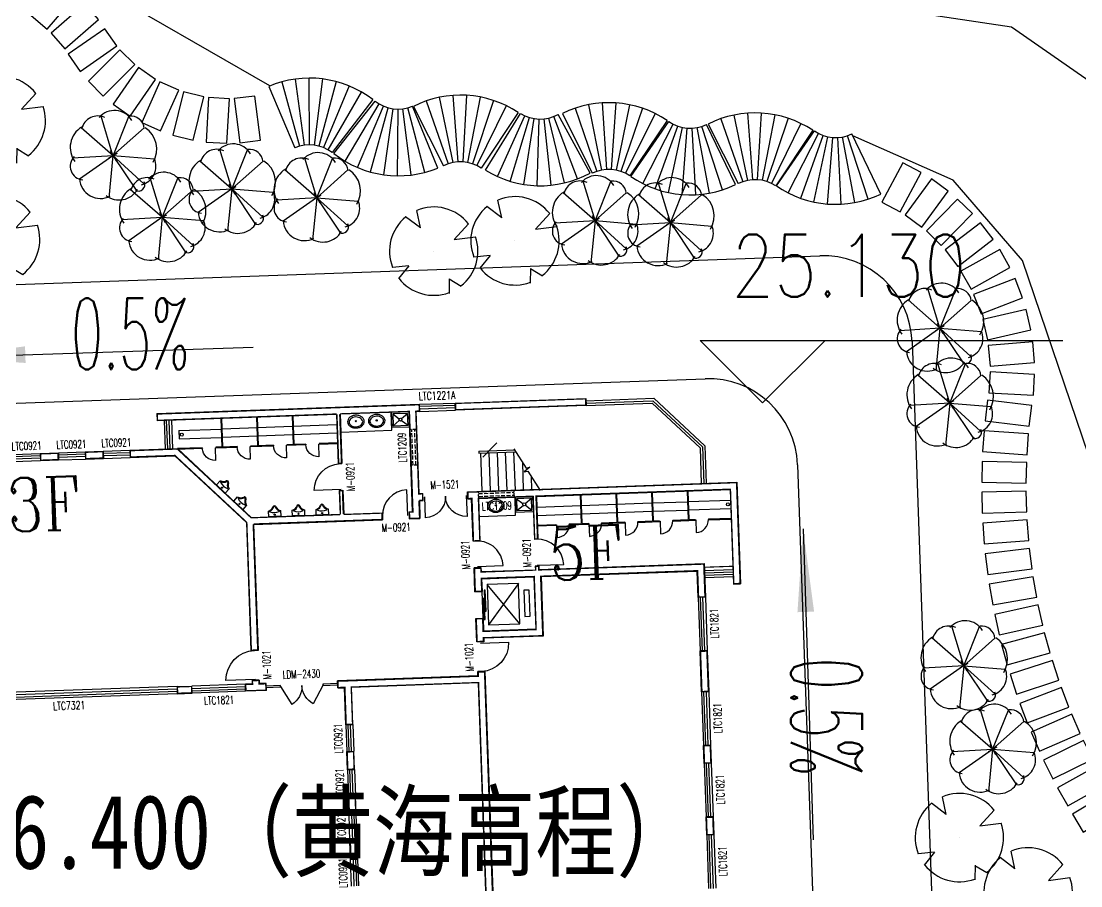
# Model space of a CAD drawing. Header units: millimetres. Extents: x 468001845 to 468595845, y 3387484553 to 3388325553.
# Drawn here: x 468386506 to 468422154, y 3387977331 to 3388006421 of the extents above; entities that cross this region are included whole.
import ezdxf
from ezdxf.enums import TextEntityAlignment as Align

# ---------------------------------------------------------------- set-up
doc = ezdxf.new("R2010")
doc.units = ezdxf.units.MM
doc.linetypes.add('10', pattern=[1, 0.5, 0.5])
doc.linetypes.add('DASH', pattern=[0.35, 0.25, -0.1])
for name, color, linetype in [('F-水体', 150, 'Continuous'), ('LVTRY', 6, 'Continuous'), ('LVTRY_WINDOW', 7, 'Continuous'), ('N-ROAD', 4, 'Continuous'), ('PUB_DIM', 3, 'Continuous'), ('PUB_TEXT', 7, 'Continuous'), ('PUB_WALL', 255, 'Continuous'), ('STAIR', 121, 'Continuous'), ('TEXT', 7, 'Continuous'), ('WALL', 7, 'Continuous'), ('WINDOW', 4, 'Continuous'), ('WINDOW_TEXT', 7, 'Continuous'), ('园路', 33, 'Continuous'), ('小品', 36, 'Continuous'), ('树', 104, 'Continuous'), ('绿化', 3, 'Continuous'), ('花灌木', 223, 'Continuous')]:
    doc.layers.add(name, color=color, linetype=linetype)
doc.styles.add('-黑体', font='', dxfattribs={"width": 0.8})
doc.styles.add('_TXT', font='SIMPLEX.shx', dxfattribs={"width": 0.6})
doc.styles.add('DIM_FONT', font='SIMPLEX.shx', dxfattribs={"width": 0.8})
doc.styles.add('HZ1', font='COMPLEX', dxfattribs={"width": 0.7, "bigfont": 'FS64F'})
doc.styles.add('SIMPLEX', font='SIMPLEX.SHX')
doc.styles.get('-黑体').set_extended_font_data('SimHei')

# ---------------------------------------------------------------- blocks, each defined once
blk = doc.blocks.new('FY1')
at = {"layer": '园路'}
blk.add_lwpolyline([(-350, 750), (-350, -750), (350, -750), (350, 750)], close=True, dxfattribs=at)
blk = doc.blocks.new('02PTRX08')
at = {"color": 0, "linetype": 'ByBlock'}
for p, q in [((-0.068, 0), (0.071, 0)), ((0, -0.054), (0, 0.06))]:
    blk.add_line(p, q, dxfattribs=at)
for centre, radius, start, end in [((0.04, 0.226), 0.295, 28.7671, 117.9187), ((-0.244, 0.158), 0.236, 91.3656, 199.1524), ((-0.162, 0.331), 0.158, 65.3025, 157.5634), ((0.243, 0.179), 0.226, 345.1795, 83.8154), ((-0.319, -0.02), 0.196, 126.0245, 226.27), ((0.443, 0.09), 0.0738, 301.8636, 87.2126), ((0.27, -0.071), 0.249, 292.6104, 30.5076), ((-0.192, -0.146), 0.278, 181.8243, 276.2171), ((0.148, -0.25), 0.249, 244.9776, 356.9744), ((-0.061, -0.356), 0.16, 196.7004, 325.2047)]:
    blk.add_arc(centre, radius, start, end, dxfattribs=at)
blk = doc.blocks.new('A$C62FD21C1')
at = {"layer": '绿化'}
blk.add_line((1458, 1507), (1444, 1498), dxfattribs=at)
at = {"layer": '花灌木'}
for p, q in [((1452, 1502), (1097, 2846)), ((1454, 1498), (2029, 2799)), ((412, 2489), (1458, 1507)), ((1452, 1502), (2535, 2395)), ((1454, 1498), (92, 1467)), ((1444, 1498), (296, 752)), ((1452, 1502), (1260, 84)), ((1452, 1502), (2208, 277)), ((1452, 1502), (2845, 1339)), ((1452, 1502), (2458, 514))]:
    blk.add_line(p, q, dxfattribs=at)
at = {"layer": '绿化', "xscale": 2880, "yscale": 2880, "zscale": 2880, "rotation": 297.5864838025413}
blk.add_blockref('02PTRX08', (1452, 1502), dxfattribs=at)
blk = doc.blocks.new('A$C7A7F17D7')
at = {"layer": '树'}
for p, q in [((1064, 2275), (959, 2872)), ((1064, 2275), (580, 2669)), ((2684, 2357), (2182, 1846)), ((2182, 1846), (2905, 1914)), ((1483, 1480), (1483, 1480)), ((1483, 1480), (1483, 1480)), ((629, 1019), (80, 984)), ((629, 1019), (268, 599)), ((1974, 535), (1948, 42)), ((1970, 527), (2362, 274))]:
    blk.add_line(p, q, dxfattribs=at)
for start, end in [(36.13, 110.6248), (127.1476, 199.4587), (306.0239, 16.955), (215.8357, 288.3017)]:
    blk.add_arc((1483, 1480), 1487, start, end, dxfattribs=at)
blk = doc.blocks.new('_ARROW')
blk.add_solid([(0, 0), (-1, 0.1), (-1, -0.1)])
blk = doc.blocks.new('A$C025E5261')
at = {"layer": 'PUB_DIM'}
blk.add_lwpolyline([(0, 408), (10463, 754)], dxfattribs=at)
at = {"layer": 'PUB_DIM', "xscale": 2800, "yscale": 2800, "zscale": 2800, "rotation": 181.892446957}
blk.add_blockref('_ARROW', (0, 408), dxfattribs=at)
at = {"layer": 'PUB_TEXT', "style": '_TXT', "width": 0.525}
blk.add_text('0.5%', height=2400, dxfattribs=at).set_placement((4335, 0))
blk = doc.blocks.new('_LV12')
for p, q in [((-250, -50), (-39, -219)), ((-250, -450), (-39, -281)), ((39, -219), (250, -50)), ((39, -281), (250, -450))]:
    blk.add_line(p, q)
for points in [[(300, -500), (300, 0), (-300, 0), (-300, -500)], [(250, -450), (250, -50), (-250, -50), (-250, -450)]]:
    blk.add_lwpolyline(points, close=True)
blk.add_circle((0, -250), 50)
blk = doc.blocks.new('_LV3')
for points in [[(280, -265, 0.12431), (260, -186, 0.105707), (198, -113, 0.086941), (110, -67, 0.077137), (0, -50, 0.077137), (-110, -67, 0.086941), (-198, -113, 0.105707), (-260, -186, 0.12431), (-280, -265, 0.12431), (-260, -344, 0.105707), (-198, -417, 0.086941), (-110, -463, 0.077137), (0, -480, 0.077137), (110, -463, 0.086941), (198, -417, 0.105707), (260, -344, 0.12431)], [(230, -275, 0.12431), (216, -220, 0.105707), (168, -163, 0.086941), (95, -125, 0.077137), (0, -110, 0.077137), (-95, -125, 0.086941), (-168, -163, 0.105707), (-216, -220, 0.12431), (-230, -275, 0.12431), (-216, -330, 0.105707), (-168, -387, 0.086941), (-95, -425, 0.077137), (0, -440, 0.077137), (95, -425, 0.086941), (168, -387, 0.105707), (216, -330, 0.12431)]]:
    blk.add_lwpolyline(points, format="xyb", close=True)
blk.add_circle((0, -250), 20)
blk = doc.blocks.new('_DBLK')
blk.add_line((-0.45, 0), (-0.45, -0.95))
blk.add_arc((-0.45, 0), 0.95, 270, 0)
at = {"layer": 'WINDOW_TEXT', "style": 'SIMPLEX', "flags": 9}
blk.add_attdef('A', text='', height=1, dxfattribs=at).set_placement((0, 1.5), align=Align.MIDDLE)
blk = doc.blocks.new('A$C68CE752B')
at = {"layer": 'LVTRY'}
for p, q in [((1522, 4402), (1522, 3442)), ((1552, 4402), (1552, 3442)), ((2722, 4402), (2722, 3442)), ((2752, 4402), (2752, 3442)), ((3922, 4402), (3922, 3442)), ((3952, 4402), (3952, 3442)), ((5542, 4402), (5542, 3802)), ((7262, 3802), (7262, 4402)), ((102, 4047), (1522, 4047)), ((102, 4047), (102, 3767)), ((5422, 4047), (1552, 4047)), ((102, 3767), (1522, 3767)), ((5422, 3767), (1552, 3767)), ((5542, 3802), (7262, 3802)), ((868, 3412), (0, 3412)), ((868, 3442), (30, 3442)), ((868, 3442), (868, 3412)), ((1318, 3442), (1318, 3412)), ((1522, 3442), (1318, 3442)), ((2040, 3412), (1318, 3412)), ((2040, 3442), (1552, 3442)), ((2040, 3442), (2040, 3412)), ((2722, 3442), (2490, 3442)), ((2490, 3442), (2490, 3412)), ((3262, 3412), (2490, 3412)), ((3262, 3442), (2752, 3442)), ((3262, 3442), (3262, 3412)), ((3712, 3442), (3712, 3412)), ((3922, 3442), (3712, 3442)), ((4351, 3412), (3712, 3412)), ((4351, 3442), (3952, 3442)), ((4351, 3442), (4351, 3412)), ((5422, 3442), (4801, 3442)), ((4801, 3442), (4801, 3412)), ((5422, 3412), (4801, 3412)), ((11322, 802), (11322, 1402)), ((13512, 1402), (13512, 442)), ((13542, 1402), (13542, 442)), ((14712, 1402), (14712, 442)), ((14742, 1402), (14742, 442)), ((15912, 1402), (15912, 442)), ((15942, 1402), (15942, 442)), ((17112, 1402), (17112, 442)), ((17142, 1402), (17142, 442)), ((10102, 802), (11322, 802)), ((12042, 1047), (15912, 1047)), ((12042, 767), (15912, 767)), ((15942, 1047), (17112, 1047)), ((15942, 767), (17112, 767)), ((17142, 1047), (18562, 1047)), ((17142, 767), (18562, 767)), ((18562, 1047), (18562, 767)), ((12042, 442), (12664, 442)), ((12042, 412), (12664, 412)), ((12664, 442), (12664, 412)), ((13114, 442), (13114, 412)), ((13114, 442), (13512, 442)), ((13114, 412), (13752, 412)), ((13542, 442), (13752, 442)), ((13752, 442), (13752, 412)), ((14202, 442), (14712, 442)), ((14202, 442), (14202, 412)), ((14202, 412), (14974, 412)), ((14742, 442), (14974, 442)), ((14974, 442), (14974, 412)), ((15424, 442), (15424, 412)), ((15424, 442), (15912, 442)), ((15424, 412), (16147, 412)), ((15942, 442), (16147, 442)), ((16147, 442), (16147, 412)), ((16597, 442), (17112, 442)), ((16597, 442), (16597, 412)), ((16597, 412), (17142, 412)), ((16624, 412), (17347, 412)), ((17142, 442), (17347, 442)), ((17347, 442), (17347, 412)), ((17797, 442), (18562, 442)), ((17797, 442), (17797, 412)), ((17797, 412), (18562, 412))]:
    blk.add_line(p, q, dxfattribs=at)
for centre in [(193, 3908), (18471, 908)]:
    blk.add_circle(centre, 51.6, dxfattribs=at)
for name, p, rotation in [('_LV3', (6063, 4402), 359.9999999999994), ('_LV3', (6763, 4402), 359.9999999999994), ('_LV12', (7562, 4402), 359.9999999999996), ('_LV3', (10669, 1402), 359.9999999999994), ('_LV12', (11622, 1402), 359.9999999999996)]:
    blk.add_blockref(name, p, dxfattribs=dict(at, rotation=rotation))
at = {"layer": 'LVTRY_WINDOW', "xscale": -450, "yscale": 450, "zscale": 450}
for p in [(1093, 3427), (2265, 3427), (3487, 3427), (4576, 3427)]:
    blk.add_blockref('_DBLK', p, dxfattribs=at)
at = {"layer": 'LVTRY_WINDOW', "xscale": 450, "yscale": 450, "zscale": 450, "rotation": 359.9999999999996}
for p in [(12889, 427), (13977, 427), (15199, 427), (16372, 427), (17572, 427)]:
    blk.add_blockref('_DBLK', p, dxfattribs=at)
blk = doc.blocks.new('_LV8')
for p, q in [((-205, 0), (205, 0)), ((-205, -191), (-205, 0)), ((205, 0), (205, -191))]:
    blk.add_line(p, q)
blk.add_circle((0, -60), 20)
for centre, radius, start, end in [((-243, -391), 203, 19.2639, 79.2894), ((-152, -175), 10, 114.1084, 248.1394), ((5, -526), 395, 66.6675, 114.1084), ((-243, -401), 233, 19.2639, 68.1394), ((0, -306), 54, 199.2639, 269.7777), ((0, -316), 24, 199.2639, 269.4998), ((0, -306), 54, 270.2223, 340.7361), ((0, -316), 24, 270.5002, 340.7361), ((243, -401), 233, 110.4941, 160.7361), ((243, -391), 203, 100.7106, 160.7361), ((158, -173), 10, 290.4941, 66.6675)]:
    blk.add_arc(centre, radius, start, end)
blk = doc.blocks.new('_A2ZXL')
blk.add_line((-0.472, 0), (-0.472, -1))
blk.add_arc((-0.5, 0), 1, 271.6231, 0)
blk = doc.blocks.new('M_A8WDW')
for p, q in [((-0.5, 0.011), (-0.299, 0.011)), ((-0.3, 0), (-0.15, -0.26)), ((-0.299, -0.013), (-0.299, 0.013)), ((0.3, 0), (0.15, -0.26)), ((0.299, -0.013), (0.299, 0.013)), ((0.299, 0.011), (0.5, 0.011)), ((-0.5, -0.011), (-0.299, -0.011)), ((0.299, -0.011), (0.5, -0.011))]:
    blk.add_line(p, q)
for centre, start, end in [((-0.3, 0), 300, 0), ((0.3, 0), 180, 240)]:
    blk.add_arc(centre, 0.3, start, end)
blk = doc.blocks.new('_WBLK')
for p, q in [((-0.5, 0.5), (0.5, 0.5)), ((0.5, 0.1667), (-0.5, 0.1667)), ((0.5, -0.1667), (-0.5, -0.1667)), ((-0.5, -0.5), (0.5, -0.5))]:
    blk.add_line(p, q)
at = {"layer": 'WINDOW_TEXT', "style": 'SIMPLEX', "flags": 9}
blk.add_attdef('A', text='', height=1, dxfattribs=at).set_placement((0, 1.5), align=Align.MIDDLE)
blk = doc.blocks.new('M_A2ZXL')
blk.add_line((-0.472, 0), (-0.472, -1))
blk.add_arc((-0.5, 0), 1, 271.6231, 0)
blk = doc.blocks.new('_LIFTD')
for points in [[(-0.548, -0.602), (-0.548, -0.774), (0.241, -0.774), (0.241, -0.602), (-0.548, -0.602)], [(-0.241, -0.784), (-0.241, -0.955), (0.548, -0.955), (0.548, -0.784), (-0.241, -0.784)]]:
    blk.add_lwpolyline(points)
blk = doc.blocks.new('_DBLK1')
for p, q in [((-0.47, 0), (-0.47, -0.47)), ((0.47, 0), (0.47, -0.47))]:
    blk.add_line(p, q)
for centre, start, end in [((-0.47, 0), 270, 0), ((0.47, 0), 180, 270)]:
    blk.add_arc(centre, 0.47, start, end)
at = {"layer": 'WINDOW_TEXT', "style": 'SIMPLEX', "flags": 9}
blk.add_attdef('A', text='', height=1, dxfattribs=at).set_placement((0, 1.5), align=Align.MIDDLE)
blk = doc.blocks.new('_GCBLK')
at = {"linetype": 'DASH'}
for p, q in [((-0.5, -0.5), (-0.5, 0.5)), ((0.5, -0.5), (0.5, 0.5)), ((-0.5, 0.2), (0.5, 0.2)), ((-0.5, -0.2), (0.5, -0.2))]:
    blk.add_line(p, q, dxfattribs=at)
at = {"layer": 'WINDOW_TEXT', "style": 'SIMPLEX', "flags": 9}
blk.add_attdef('A', text='', height=1, dxfattribs=at).set_placement((0, 1.5), align=Align.MIDDLE)
blk = doc.blocks.new('30902112529852')
for p, q in [((-480, 120), (480, 120)), ((-480, 39.6), (480, 39.6)), ((-480, -39.6), (480, -39.6)), ((-480, -120), (480, -120))]:
    blk.add_line(p, q)
at = {"style": 'SIMPLEX', "flags": 9}
blk.add_attdef('A', text='', height=1, dxfattribs=at).set_placement((0, 0), align=Align.MIDDLE)
blk = doc.blocks.new('A$C71E140F5')
at = {"layer": 'PUB_WALL'}
for points in [[(15707, 38305, 35, 35, 0), (15707, 38527, 35, 35, 0), (24512, 38527, 35, 35, 0), (24512, 38322, 35, 35, 0), (24392, 38322, 35, 35, 0), (24392, 35527, 35, 35, 0), (24522, 35527, 35, 35, 0), (24522, 35322, 35, 35, 0), (24410, 35322, 35, 35, 0)], [(21730, 38322, 35, 35, 0), (15690, 38322, 35, 35, 0)], [(21747, 38305, 35, 35, 0), (21747, 36662, 35, 35, 0), (21832, 36662, 35, 35, 0), (21832, 38305, 35, 35, 0)], [(24392, 35305, 35, 35, 0), (24392, 34722, 35, 35, 0), (24067, 34722, 35, 35, 0), (24067, 34927, 35, 35, 0), (24187, 34927, 35, 35, 0), (24187, 38322, 35, 35, 0), (21850, 38322, 35, 35, 0)], [(18792, 34705, 35, 35, 0), (18792, 30482, 35, 35, 0), (18587, 30482, 35, 35, 0), (18587, 34782, 35, 35, 0), (16247, 37122, 35, 35, 0), (14757, 37122, 35, 35, 0), (14757, 37327, 35, 35, 0), (16332, 37327, 35, 35, 0), (18732, 34927, 35, 35, 0), (21730, 34927, 35, 35, 0)], [(21747, 34945, 35, 35, 0), (21747, 35727, 35, 35, 0), (21832, 35727, 35, 35, 0), (21832, 34945, 35, 35, 0)], [(18810, 34722, 35, 35, 0), (23132, 34722, 35, 35, 0), (23132, 34927, 35, 35, 0), (21850, 34927, 35, 35, 0)]]:
    blk.add_lwpolyline(points, format="xyseb", dxfattribs=at)
for points in [[(30112, 38322, 35, 35, 0), (25747, 38322, 35, 35, 0), (25747, 38527, 35, 35, 0), (30112, 38527, 35, 35, 0)], [(11737, 37327, 35, 35, 0), (12312, 37327, 35, 35, 0), (12312, 37122, 35, 35, 0), (11737, 37122, 35, 35, 0)], [(13247, 37327, 35, 35, 0), (13247, 37122, 35, 35, 0), (13822, 37122, 35, 35, 0), (13822, 37327, 35, 35, 0)], [(26187, 33892, 35, 35, 0), (26392, 33892, 35, 35, 0), (26392, 35322, 35, 35, 0), (28247, 35322, 35, 35, 0), (28247, 33882, 35, 35, 0), (28332, 33882, 35, 35, 0), (28332, 35322, 35, 35, 0), (34887, 35322, 35, 35, 0), (34887, 32142, 35, 35, 0), (35092, 32142, 35, 35, 0), (35092, 35527, 35, 35, 0), (26057, 35527, 35, 35, 0), (26057, 35322, 35, 35, 0), (26187, 35322, 35, 35, 0)], [(26392, 30827, 35, 35, 0), (28187, 30827, 35, 35, 0), (28187, 32622, 35, 35, 0), (26392, 32622, 35, 35, 0), (26392, 32192, 35, 35, 0), (26187, 32192, 35, 35, 0), (26187, 32957, 35, 35, 0), (26392, 32957, 35, 35, 0), (26392, 32827, 35, 35, 0), (28247, 32827, 35, 35, 0), (28247, 32947, 35, 35, 0), (28332, 32947, 35, 35, 0), (28332, 32827, 35, 35, 0), (33892, 32827, 35, 35, 0), (33892, 31732, 35, 35, 0), (33687, 31732, 35, 35, 0), (33687, 32622, 35, 35, 0), (28392, 32622, 35, 35, 0), (28392, 30622, 35, 35, 0), (26392, 30622, 35, 35, 0), (26392, 30502, 35, 35, 0), (26187, 30502, 35, 35, 0), (26187, 31257, 35, 35, 0), (26392, 31257, 35, 35, 0)], [(33687, 28552, 35, 35, 0), (33687, 29897, 35, 35, 0), (33892, 29897, 35, 35, 0), (33892, 28552, 35, 35, 0)], [(16522, 29327, 35, 35, 0), (16057, 29327, 35, 35, 0), (16057, 29122, 35, 35, 0), (16522, 29122, 35, 35, 0)], [(18792, 29327, 35, 35, 0), (19022, 29327, 35, 35, 0), (19022, 29122, 35, 35, 0), (18357, 29122, 35, 35, 0), (18357, 29327, 35, 35, 0), (18587, 29327, 35, 35, 0), (18587, 29447, 35, 35, 0), (18792, 29447, 35, 35, 0)], [(26187, 21122, 35, 35, 0), (26067, 21122, 35, 35, 0), (26067, 21327, 35, 35, 0), (26187, 21327, 35, 35, 0), (26187, 29122, 35, 35, 0), (21892, 29122, 35, 35, 0), (21892, 27872, 35, 35, 0), (21687, 27872, 35, 35, 0), (21687, 29122, 35, 35, 0), (21457, 29122, 35, 35, 0), (21457, 29327, 35, 35, 0), (26187, 29327, 35, 35, 0), (26187, 29467, 35, 35, 0), (26392, 29467, 35, 35, 0), (26392, 19662, 35, 35, 0), (26187, 19662, 35, 35, 0)], [(21892, 26362, 35, 35, 0), (21687, 26362, 35, 35, 0), (21687, 26937, 35, 35, 0), (21892, 26937, 35, 35, 0)], [(33892, 26142, 35, 35, 0), (33687, 26142, 35, 35, 0), (33687, 26717, 35, 35, 0), (33892, 26717, 35, 35, 0)], [(21892, 25427, 35, 35, 0), (21892, 24852, 35, 35, 0), (21687, 24852, 35, 35, 0), (21687, 25427, 35, 35, 0)], [(33687, 23732, 35, 35, 0), (33687, 24307, 35, 35, 0), (33892, 24307, 35, 35, 0), (33892, 23732, 35, 35, 0)], [(21687, 23342, 35, 35, 0), (21687, 23917, 35, 35, 0), (21892, 23917, 35, 35, 0), (21892, 23342, 35, 35, 0)]]:
    blk.add_lwpolyline(points, format="xyseb", close=True, dxfattribs=at)
at = {"layer": 'PUB_WALL', "const_width": 35}
for points in [[(27080, 37154), (26593, 36686)], [(33910, 32725), (34870, 32725)]]:
    blk.add_lwpolyline(points, dxfattribs=at)
at = {"layer": 'STAIR'}
for p, q in [((26470, 36895), (27678, 36895)), ((26470, 36895), (26470, 36835)), ((26470, 36835), (27713, 36835)), ((26530, 35545), (26530, 36835)), ((26810, 35545), (26810, 36835)), ((27090, 35545), (27090, 36835)), ((27370, 35545), (27370, 36835)), ((27650, 35545), (27650, 36835)), ((27653, 36938), (28037, 36274)), ((27930, 35545), (27930, 36460)), ((28160, 36300), (27973, 36145)), ((27973, 36145), (28097, 36171)), ((28037, 36274), (28160, 36300)), ((28097, 36171), (28480, 35507)), ((28210, 35545), (28210, 35975)), ((26530, 35545), (28458, 35545)), ((26410, 31275), (26410, 32175)), ((27642, 32405), (26586, 31045)), ((27642, 31045), (26586, 32405)), ((27642, 32405), (26586, 32405)), ((26586, 32405), (26586, 31045)), ((27642, 31045), (27642, 32405)), ((27818, 32165), (27818, 31285)), ((27994, 32165), (27818, 32165)), ((27994, 31285), (27994, 32165)), ((26586, 31045), (27642, 31045)), ((27818, 31285), (27994, 31285))]:
    blk.add_line(p, q, dxfattribs=at)
at = {"layer": 'WALL'}
for p, q in [((15690, 38545), (24530, 38545)), ((15690, 38545), (15690, 38305)), ((24530, 38305), (24530, 38545)), ((25730, 38545), (30130, 38545)), ((25730, 38305), (25730, 38545)), ((30130, 38545), (30130, 38305)), ((21730, 38305), (15690, 38305)), ((21730, 38305), (21730, 36645)), ((21850, 38305), (21850, 36645)), ((24170, 38305), (21850, 38305)), ((24170, 34945), (24170, 38305)), ((24410, 35545), (24410, 38305)), ((24530, 38305), (24410, 38305)), ((30130, 38305), (25730, 38305)), ((11720, 37345), (11720, 37105)), ((11720, 37345), (12330, 37345)), ((11720, 37105), (12330, 37105)), ((12330, 37345), (12330, 37105)), ((13230, 37345), (13840, 37345)), ((13230, 37345), (13230, 37105)), ((13230, 37105), (13840, 37105)), ((13840, 37345), (13840, 37105)), ((14740, 37345), (16339, 37345)), ((14740, 37345), (14740, 37105)), ((14740, 37105), (16240, 37105)), ((16240, 37105), (18570, 34775)), ((18739, 34945), (16339, 37345)), ((27080, 37154), (26593, 36686)), ((21730, 36645), (21850, 36645)), ((21730, 35745), (21730, 34945)), ((21730, 35745), (21850, 35745)), ((21850, 35745), (21850, 34945)), ((24410, 35545), (24540, 35545)), ((24410, 35305), (24540, 35305)), ((24410, 35305), (24410, 34705)), ((24540, 35305), (24540, 35545)), ((26040, 35545), (35110, 35545)), ((26040, 35305), (26040, 35545)), ((26040, 35305), (26170, 35305)), ((26170, 33875), (26170, 35305)), ((26410, 33875), (26410, 35305)), ((26410, 35305), (28230, 35305)), ((28230, 35305), (28230, 33865)), ((28350, 35305), (34870, 35305)), ((28350, 35305), (28350, 33865)), ((34870, 35305), (34870, 32125)), ((35110, 35545), (35110, 32125)), ((18739, 34945), (21730, 34945)), ((21850, 34945), (23150, 34945)), ((23150, 34945), (23150, 34705)), ((24050, 34945), (24170, 34945)), ((24050, 34945), (24050, 34705)), ((18570, 34775), (18570, 30465)), ((18810, 34705), (23150, 34705)), ((18810, 34705), (18810, 30465)), ((24050, 34705), (24410, 34705)), ((26410, 33875), (26170, 33875)), ((28350, 33865), (28230, 33865)), ((26170, 32175), (26170, 32975)), ((26410, 32975), (26170, 32975)), ((26410, 32845), (26410, 32975)), ((26410, 32845), (28230, 32845)), ((28350, 32965), (28230, 32965)), ((28230, 32965), (28230, 32845)), ((28350, 32965), (28350, 32845)), ((28350, 32845), (33910, 32845)), ((33910, 32845), (33910, 31715)), ((26410, 32605), (26410, 32175)), ((26410, 32605), (28170, 32605)), ((28170, 32605), (28170, 30845)), ((28410, 32605), (33670, 32605)), ((28410, 32605), (28410, 30605)), ((33670, 31715), (33670, 32605)), ((33910, 32725), (34870, 32725)), ((26170, 32175), (26410, 32175)), ((34870, 32125), (35110, 32125)), ((33910, 31715), (33670, 31715)), ((26170, 31275), (26410, 31275)), ((26170, 30485), (26170, 31275)), ((26410, 31275), (26410, 30845)), ((28170, 30845), (26410, 30845)), ((18810, 30465), (18570, 30465)), ((26410, 30485), (26170, 30485)), ((26410, 30605), (26410, 30485)), ((28410, 30605), (26410, 30605)), ((33910, 29915), (33670, 29915)), ((33670, 28535), (33670, 29915)), ((33910, 29915), (33910, 28535)), ((16040, 29345), (16540, 29345)), ((16040, 29345), (16040, 29105)), ((16540, 29105), (16540, 29345)), ((18340, 29105), (18340, 29345)), ((18570, 29345), (18340, 29345)), ((18810, 29465), (18570, 29465)), ((18570, 29465), (18570, 29345)), ((18810, 29465), (18810, 29345)), ((19040, 29345), (18810, 29345)), ((19040, 29105), (19040, 29345)), ((26170, 29345), (21440, 29345)), ((21440, 29105), (21440, 29345)), ((26170, 29345), (26170, 29485)), ((26410, 29485), (26170, 29485)), ((26410, 29485), (26410, 19645)), ((16040, 29105), (16540, 29105)), ((19040, 29105), (18340, 29105)), ((21440, 29105), (21670, 29105)), ((21670, 27855), (21670, 29105)), ((21910, 27855), (21910, 29105)), ((26170, 29105), (21910, 29105)), ((26170, 29105), (26170, 21345)), ((33910, 28535), (33670, 28535)), ((21670, 27855), (21910, 27855)), ((21670, 26955), (21910, 26955)), ((21670, 26345), (21670, 26955)), ((21910, 26345), (21910, 26955)), ((33910, 26735), (33670, 26735)), ((33670, 26125), (33670, 26735)), ((33910, 26735), (33910, 26125)), ((21670, 26345), (21910, 26345)), ((33910, 26125), (33670, 26125)), ((21670, 25445), (21910, 25445)), ((21670, 24835), (21670, 25445)), ((21910, 24835), (21910, 25445)), ((21670, 24835), (21910, 24835)), ((33910, 24325), (33670, 24325)), ((33670, 23715), (33670, 24325)), ((33910, 24325), (33910, 23715)), ((21670, 23935), (21910, 23935)), ((21670, 23325), (21670, 23935)), ((21910, 23325), (21910, 23935)), ((33910, 23715), (33670, 23715)), ((21670, 23325), (21910, 23325))]:
    blk.add_line(p, q, dxfattribs=at)
at = {"layer": 'WINDOW'}
for points in [[(30130, 38465), (32416, 38465), (34070, 36811), (34070, 35545)], [(30130, 38385), (32383, 38385), (33990, 36778), (33990, 35545)], [(30130, 38305), (32350, 38305), (33910, 36745), (33910, 35545)]]:
    blk.add_lwpolyline(points, dxfattribs=at)
blk.add_blockref('A$C68CE752B', (16308, 33902))
at = {"layer": 'LVTRY'}
for p, rotation in [((17749, 35935), 135), ((18315, 35369), 135), ((19530, 34945), 180.0000000000006), ((20330, 34945), 180.0000000000006), ((21130, 34945), 180.0000000000006)]:
    blk.add_blockref('_LV8', p, dxfattribs=dict(at, rotation=rotation))
at = {"layer": 'WINDOW'}
ref = blk.add_blockref('_WBLK', (25130, 38425), dxfattribs=dict(at, xscale=1200, yscale=240.0000000000291, zscale=1200))
ref.add_attrib('A', 'LTC1221A', dxfattribs={"layer": 'WINDOW_TEXT', "height": 270, "style": '_TXT', "width": 0.7, "flags": 8}).set_placement((25130, 38815), align=Align.MIDDLE)
for name, p, xscale, yscale, zscale, rotation in [('_WBLK', (16050, 37825), 960, 239.9999999999999, 960, 270), ('_LIFTD', (26290, 31725), 900, 239.9999999998314, 900, 90)]:
    blk.add_blockref(name, p, dxfattribs=dict(at, xscale=xscale, yscale=yscale, zscale=zscale, rotation=rotation))
ref = blk.add_blockref('_WBLK', (11270, 37225), dxfattribs=dict(at, xscale=900, yscale=239.9999999999999, zscale=900))
ref.add_attrib('A', 'LTC0921', dxfattribs={"layer": 'WINDOW_TEXT', "height": 270, "style": '_TXT', "width": 0.65, "flags": 8}).set_placement((11270, 37615), align=Align.MIDDLE)
ref = blk.add_blockref('_WBLK', (12780, 37225), dxfattribs=dict(at, xscale=900, yscale=239.9999999999999, zscale=900))
ref.add_attrib('A', 'LTC0921', dxfattribs={"layer": 'WINDOW_TEXT', "height": 270, "style": '_TXT', "width": 0.65, "flags": 8}).set_placement((12780, 37615), align=Align.MIDDLE)
ref = blk.add_blockref('_WBLK', (14290, 37225), dxfattribs=dict(at, xscale=900, yscale=239.9999999999999, zscale=900))
ref.add_attrib('A', 'LTC0921', dxfattribs={"layer": 'WINDOW_TEXT', "height": 270, "style": '_TXT', "width": 0.65, "flags": 8}).set_placement((14290, 37615), align=Align.MIDDLE)
ref = blk.add_blockref('_GCBLK', (24290, 37105), dxfattribs=dict(at, xscale=1200, yscale=239.9999999999782, zscale=1200, rotation=89.999999999))
ref.add_attrib('A', 'LTC1209', dxfattribs={"layer": 'WINDOW_TEXT', "height": 270, "rotation": 90, "style": '_TXT', "width": 0.65, "flags": 8}).set_placement((23900, 37105), align=Align.MIDDLE)
ref = blk.add_blockref('_A2ZXL', (21790, 36195), dxfattribs=dict(at, xscale=-900, yscale=900, zscale=900, rotation=269.999999999))
ref.add_attrib('A', 'M-0921', dxfattribs={"layer": 'WINDOW_TEXT', "height": 270, "rotation": 90, "style": '_TXT', "width": 0.65, "flags": 8}).set_placement((22120, 36195), align=Align.MIDDLE)
ref = blk.add_blockref('_DBLK', (23600, 34825), dxfattribs=dict(at, xscale=900, yscale=900, zscale=900, rotation=180))
ref.add_attrib('A', 'M-0921', dxfattribs={"layer": 'WINDOW_TEXT', "height": 270, "style": '_TXT', "width": 0.65, "flags": 8}).set_placement((23600, 34435), align=Align.MIDDLE)
ref = blk.add_blockref('_DBLK1', (25290, 35425), dxfattribs=dict(at, xscale=1500, yscale=-1500, zscale=1500, rotation=180))
ref.add_attrib('A', 'M-1521', dxfattribs={"layer": 'WINDOW_TEXT', "height": 270, "style": '_TXT', "width": 0.65, "flags": 8}).set_placement((25290, 35815), align=Align.MIDDLE)
ref = blk.add_blockref('_GCBLK', (27010, 35425), dxfattribs=dict(at, xscale=1200, yscale=239.9999999999418, zscale=1200))
ref.add_attrib('A', 'LTC1209', dxfattribs={"layer": 'WINDOW_TEXT', "height": 270, "style": '_TXT', "width": 0.65, "flags": 8}).set_placement((27010, 35035), align=Align.MIDDLE)
ref = blk.add_blockref('_DBLK', (26290, 33425), dxfattribs=dict(at, xscale=900, yscale=900, zscale=900, rotation=90))
ref.add_attrib('A', 'M-0921', dxfattribs={"layer": 'WINDOW_TEXT', "height": 270, "rotation": 90, "style": '_TXT', "width": 0.65, "flags": 8}).set_placement((25900, 33425), align=Align.MIDDLE)
ref = blk.add_blockref('_A2ZXL', (28290, 33415), dxfattribs=dict(at, xscale=900, yscale=900, zscale=900, rotation=90))
ref.add_attrib('A', 'M-0921', dxfattribs={"layer": 'WINDOW_TEXT', "height": 270, "rotation": 90, "style": '_TXT', "width": 0.65, "flags": 8}).set_placement((27960, 33415), align=Align.MIDDLE)
at = {"layer": 'WINDOW', "rotation": 180}
blk.add_blockref('30902112529852', (34390, 32485), dxfattribs=at)
at = {"layer": 'WINDOW'}
ref = blk.add_blockref('_WBLK', (33790, 30815), dxfattribs=dict(at, xscale=1800, yscale=239.9999999999709, zscale=1800, rotation=270))
ref.add_attrib('A', 'LTC1821', dxfattribs={"layer": 'WINDOW_TEXT', "height": 270, "rotation": 90, "style": '_TXT', "width": 0.65, "flags": 8}).set_placement((34180, 30815), align=Align.MIDDLE)
ref = blk.add_blockref('M_A2ZXL', (18690, 29965), dxfattribs=dict(at, xscale=-1000, yscale=1000, zscale=1000, rotation=270))
ref.add_attrib('A', 'M-1021', dxfattribs={"layer": 'WINDOW_TEXT', "height": 270, "rotation": 90, "style": '_TXT', "width": 0.65, "flags": 8}).set_placement((19080, 29965), align=Align.MIDDLE)
ref = blk.add_blockref('_DBLK', (26290, 29985), dxfattribs=dict(at, xscale=1000, yscale=-1000, zscale=1000, rotation=270))
ref.add_attrib('A', 'M-1021', dxfattribs={"layer": 'WINDOW_TEXT', "height": 270, "rotation": 90, "style": '_TXT', "width": 0.65, "flags": 8}).set_placement((25900, 29985), align=Align.MIDDLE)
ref = blk.add_blockref('M_A8WDW', (20240, 29225), dxfattribs=dict(at, xscale=2400, yscale=-2400, zscale=2400, rotation=180))
ref.add_attrib('A', 'LDM-2430', dxfattribs={"layer": 'WINDOW_TEXT', "height": 270, "style": '_TXT', "width": 0.65, "flags": 8}).set_placement((20240, 29615), align=Align.MIDDLE)
ref = blk.add_blockref('_WBLK', (12390, 29225), dxfattribs=dict(at, xscale=7300, yscale=239.9999999999999, zscale=7300, rotation=180))
ref.add_attrib('A', 'LTC7321', dxfattribs={"layer": 'WINDOW_TEXT', "height": 270, "style": '_TXT', "width": 0.7, "flags": 8}).set_placement((12390, 28835), align=Align.MIDDLE)
ref = blk.add_blockref('_WBLK', (17440, 29225), dxfattribs=dict(at, xscale=1800, yscale=240.0000000000582, zscale=1800, rotation=180))
ref.add_attrib('A', 'LTC1821', dxfattribs={"layer": 'WINDOW_TEXT', "height": 270, "style": '_TXT', "width": 0.65, "flags": 8}).set_placement((17440, 28835), align=Align.MIDDLE)
ref = blk.add_blockref('_WBLK', (33790, 27635), dxfattribs=dict(at, xscale=1800, yscale=239.9999999999709, zscale=1800, rotation=270))
ref.add_attrib('A', 'LTC1821', dxfattribs={"layer": 'WINDOW_TEXT', "height": 270, "rotation": 90, "style": '_TXT', "width": 0.65, "flags": 8}).set_placement((34180, 27635), align=Align.MIDDLE)
ref = blk.add_blockref('_WBLK', (21790, 27405), dxfattribs=dict(at, xscale=900, yscale=239.9999999999636, zscale=900, rotation=270))
ref.add_attrib('A', 'LTC0921', dxfattribs={"layer": 'WINDOW_TEXT', "height": 270, "rotation": 90, "style": '_TXT', "width": 0.65, "flags": 8}).set_placement((21400, 27405), align=Align.MIDDLE)
ref = blk.add_blockref('_WBLK', (21790, 25895), dxfattribs=dict(at, xscale=900, yscale=239.9999999999781, zscale=900, rotation=270))
ref.add_attrib('A', 'LTC0921', dxfattribs={"layer": 'WINDOW_TEXT', "height": 270, "rotation": 90, "style": '_TXT', "width": 0.65, "flags": 8}).set_placement((21400, 25895), align=Align.MIDDLE)
ref = blk.add_blockref('_WBLK', (33790, 25225), dxfattribs=dict(at, xscale=1800, yscale=239.9999999999709, zscale=1800, rotation=270))
ref.add_attrib('A', 'LTC1821', dxfattribs={"layer": 'WINDOW_TEXT', "height": 270, "rotation": 90, "style": '_TXT', "width": 0.65, "flags": 8}).set_placement((34180, 25225), align=Align.MIDDLE)
ref = blk.add_blockref('_WBLK', (21790, 24385), dxfattribs=dict(at, xscale=900, yscale=239.9999999999927, zscale=900, rotation=90))
ref.add_attrib('A', 'LTC0921', dxfattribs={"layer": 'WINDOW_TEXT', "height": 270, "rotation": 90, "style": '_TXT', "width": 0.65, "flags": 8}).set_placement((21400, 24385), align=Align.MIDDLE)
ref = blk.add_blockref('_WBLK', (33790, 22815), dxfattribs=dict(at, xscale=1800, yscale=239.9999999999709, zscale=1800, rotation=270))
ref.add_attrib('A', 'LTC1821', dxfattribs={"layer": 'WINDOW_TEXT', "height": 270, "rotation": 90, "style": '_TXT', "width": 0.65, "flags": 8}).set_placement((34180, 22815), align=Align.MIDDLE)
ref = blk.add_blockref('_WBLK', (21790, 22875), dxfattribs=dict(at, xscale=900, yscale=240.0000000000072, zscale=900, rotation=90))
ref.add_attrib('A', 'LTC0921', dxfattribs={"layer": 'WINDOW_TEXT', "height": 270, "rotation": 90, "style": '_TXT', "width": 0.65, "flags": 8}).set_placement((21400, 22875), align=Align.MIDDLE)

msp = doc.modelspace()

# ---------------------------------------------------------------- linework, layer by layer
msp.add_line((468377867, 3387993262.9), (468409516.9, 3387994390.9))
msp.add_arc((468409623.7, 3387991392.8), 3000, 2.04118, 92.04117)
at = {"layer": 'F-水体'}
for points in [[(468388596.8, 3388041106.9), (468387863.8, 3388031304.7), (468389513, 3388023775.4), (468391162.2, 3388016246.1), (468397539.9, 3388011644.6), (468408719.9, 3388007904.1), (468419826.2, 3388006230.5), (468428321.6, 3388000324.8), (468431276.2, 3387994911.5), (468434279.9, 3387988120.2), (468439919, 3387984872.1), (468443464.9, 3387982239.2), (468446566.9, 3387972692.1), (468446935.2, 3387962357.8), (468445161.2, 3387954016.7), (468440535.3, 3387949435.9), (468432230.2, 3387946047.3), (468430571.5, 3387943710.5)], [(468394868.5, 3388004242.1), (468390816.4, 3388006576.2), (468385866.8, 3388009848.9), (468381582.3, 3388013835.2), (468380671.8, 3388020011.2), (468379687.6, 3388028254), (468382446, 3388039913.8)], [(468427973.4, 3387945609.1), (468430850.5, 3387949777.9), (468432626.7, 3387957019.1), (468432332.1, 3387965286.5), (468430698.1, 3387972359.6), (468427483, 3387975724.1), (468424945.6, 3387978819.8), (468423370.1, 3387984282.3), (468422410.4, 3387991836.2), (468420193.7, 3387998368.5), (468417860.2, 3388001073.7), (468414482.8, 3388002566.9)]]:
    msp.add_lwpolyline(points, dxfattribs=at)
at = {"layer": 'N-ROAD'}
for p, q in [((468368304.5, 3387996924.6), (468413371.9, 3387998530.8)), ((468416476.8, 3387995639.6), (468417265.3, 3387973516)), ((468412621.8, 3387991499.6), (468413382, 3387970170.4))]:
    msp.add_line(p, q, dxfattribs=at)
msp.add_arc((468413478.7, 3387995532.7), 3000, 2.04118, 92.04117, dxfattribs=at)
at = {"layer": 'PUB_DIM'}
for p, q in [((468411450.5, 3387993575.2), (468409350.5, 3387995675.2)), ((468409350.5, 3387995675.2), (468413550.5, 3387995675.2)), ((468413550.5, 3387995675.2), (468411450.5, 3387993575.2)), ((468413550.5, 3387995675.2), (468421550.5, 3387995675.2))]:
    msp.add_line(p, q, dxfattribs=at)
msp.add_lwpolyline([(468412809.3, 3387989344.1), (468413155, 3387978881.5)], dxfattribs=at)
at = {"layer": '小品'}
for points in [[(468395272, 3388004380.1), (468395867.4, 3388002215.7)], [(468395724, 3388004472.9), (468396029.6, 3388002249)], [(468396184.3, 3388004505.4), (468396194.8, 3388002260.7)], [(468396644.8, 3388004477.2), (468396360, 3388002250.6)], [(468397097.7, 3388004388.6), (468396522.5, 3388002218.8)], [(468397535, 3388004241.2), (468396679.5, 3388002165.9)], [(468397949.1, 3388004037.7), (468396828, 3388002092.8)], [(468397409.3, 3388001707.6), (468398552.8, 3388003639.3)], [(468400128.4, 3388003736.1), (468400870.6, 3388001617.6)], [(468400573, 3388003859.6), (468401030.1, 3388001661.9)], [(468401030, 3388003923.6), (468401194.1, 3388001684.9)], [(468401491.4, 3388003926.9), (468401359.7, 3388001686)], [(468401949.3, 3388003869.6), (468401524, 3388001665.5)], [(468402395.6, 3388003752.5), (468401684.2, 3388001623.4)], [(468406047.7, 3388003671.8), (468406193.4, 3388001431.7)], [(468406509.1, 3388003671.3), (468406359, 3388001431.6)], [(468397821, 3388001499.2), (468398700.5, 3388003564.5)], [(468398256.6, 3388001346.8), (468398856.8, 3388003509.8)], [(468398708.4, 3388001252.9), (468399019, 3388003476.1)], [(468399168.6, 3388001219.4), (468399184.1, 3388003464.1)], [(468399629.2, 3388001246.6), (468399349.4, 3388003473.8)], [(468400082.3, 3388001334.2), (468399512, 3388003505.3)], [(468402822.7, 3388003577.7), (468401837.4, 3388001560.7)], [(468405144.6, 3388003491.7), (468405869.3, 3388001367.1)], [(468405590.2, 3388003611.5), (468406029.2, 3388001410.1)], [(468406966.5, 3388003610.2), (468406523.1, 3388001409.6)], [(468407411.9, 3388003489.4), (468406682.9, 3388001366.3)], [(468407837.5, 3388003311.1), (468406835.6, 3388001302.3)], [(468410942.2, 3388003326), (468411104.8, 3388001087.2)], [(468411403.6, 3388003329.1), (468411270.4, 3388001088.3)], [(468402529.1, 3388001192.9), (468403452.8, 3388003238.9)], [(468402961.3, 3388001031.2), (468403607.9, 3388003180.8)], [(468403411, 3388000927.7), (468403769.2, 3388003143.7)], [(468403870.4, 3388000884.2), (468403934.1, 3388003128.1)], [(468404331.5, 3388000901.6), (468404099.5, 3388003134.3)], [(468404786.3, 3388000979.4), (468404262.7, 3388003162.2)], [(468405227, 3388001116.4), (468404420.8, 3388003211.4)], [(468407415, 3388000962.6), (468408441.5, 3388002959)], [(468410040.5, 3388003139.1), (468410781.3, 3388001020.1)], [(468410485.2, 3388003262.4), (468410940.8, 3388001064.3)], [(468411861.4, 3388003271.4), (468411434.7, 3388001067.6)], [(468412307.7, 3388003154), (468411594.8, 3388001025.4)], [(468412734.6, 3388002978.9), (468411748, 3388000962.6)], [(468407838.4, 3388000779.1), (468408593.4, 3388002893.1)], [(468408282.2, 3388000652.9), (468408752.7, 3388002847.8)], [(468408738.8, 3388000586.1), (468408916.5, 3388002823.9)], [(468409200.2, 3388000580), (468409082.1, 3388002821.7)], [(468409658.4, 3388000634.6), (468409246.5, 3388002841.2)], [(468410105.4, 3388000749), (468409406.9, 3388002882.3)], [(468412308.1, 3388000646), (468413334.6, 3388002642.3)], [(468412731.5, 3388000462.5), (468413486.5, 3388002576.5)], [(468414998.6, 3388000432.4), (468414300, 3388002565.7)], [(468413175.3, 3388000336.3), (468413645.8, 3388002531.2)], [(468413631.9, 3388000269.5), (468413809.6, 3388002507.2)], [(468414093.3, 3388000263.4), (468413975.2, 3388002505)], [(468414551.5, 3388000318), (468414139.6, 3388002524.6)]]:
    msp.add_lwpolyline(points, dxfattribs=at)
at = {"layer": '小品', "color": 4}
for points in [[(468394836.1, 3388004228.6), (468395711, 3388002161.4)], [(468398332.8, 3388003781.4), (468396965.7, 3388002000.9)], [(468397028.6, 3388001968.3), (468398416.2, 3388003732.8)], [(468400519.9, 3388001480.6), (468399669, 3388003557.8)], [(468399703.9, 3388003555.1), (468400718.3, 3388001552.6)], [(468403223, 3388003348.3), (468401981.1, 3388001478.4)], [(468402122, 3388001410.1), (468403306.7, 3388003316.8)], [(468405645.8, 3388001310.1), (468404571.1, 3388003280.9)], [(468404718.6, 3388003314.2), (468405716.5, 3388001303.4)], [(468408235.9, 3388003078.4), (468406978.6, 3388001218.8)], [(468407019.4, 3388001200.2), (468408299.5, 3388003044.2)], [(468410533.5, 3388000921.2), (468409560.5, 3388002944.1)], [(468409615.9, 3388002958.5), (468410628.9, 3388000955.3)], [(468413134.9, 3388002749.2), (468411891.6, 3388000880.2)], [(468411912.6, 3388000883.6), (468413192.7, 3388002727.6)], [(468415426.7, 3388000604.5), (468414453.6, 3388002627.5)]]:
    msp.add_lwpolyline(points, dxfattribs=at)
for centre, radius, start, end in [((468396200.7, 3388001004.4), 3501.1, 52.48293, 112.93942), ((468399192.8, 3388004720.3), 1256.3, 231.81933, 292.27582), ((468401286, 3388000431.9), 3501.1, 56.40762, 116.86411), ((468406274.9, 3388000178.1), 3501.1, 55.9366, 116.39311), ((468403969.7, 3388004383.9), 1256.3, 238.14607, 298.60256), ((468411195.8, 3387999834.2), 3501.1, 56.36894, 116.82545), ((468409015.9, 3388004076.2), 1256.3, 235.23149, 295.688), ((468413909.1, 3388003759.6), 1256.3, 235.23149, 295.688), ((468396200.7, 3388001004.4), 1256.3, 52.48293, 112.93942), ((468399192.8, 3388004720.3), 3501.1, 231.81933, 292.27582), ((468401286, 3388000431.9), 1256.3, 56.40762, 116.86411), ((468403969.7, 3388004383.9), 3501.1, 238.14607, 298.60256), ((468406274.9, 3388000178.1), 1256.3, 55.9366, 116.39311), ((468409015.9, 3388004076.2), 3501.1, 235.23149, 295.688), ((468411195.8, 3387999834.2), 1256.3, 56.36894, 116.82545), ((468413909.1, 3388003759.6), 3501.1, 235.23149, 295.688)]:
    msp.add_arc(centre, radius, start, end, dxfattribs=at)

# ---------------------------------------------------------------- block references
msp.add_blockref('A$C025E5261', (468383846.4, 3387994701.4))
at = {"rotation": 2.041173457488333}
msp.add_blockref('A$C71E140F5', (468376764.5, 3387954137.2), dxfattribs=at)
at = {"layer": 'PUB_DIM', "xscale": 2800, "yscale": 2800, "zscale": 2800, "rotation": 91.89244695699999}
msp.add_blockref('_ARROW', (468412809.3, 3387989344.1), dxfattribs=at)
at = {"layer": '园路'}
for p, rotation in [((468387601.4, 3388006953.6), 139.3805182706321), ((468388309.2, 3388006248.5), 130.8338706726111), ((468388906.5, 3388005447.5), 124.6773844898665), ((468389546.7, 3388004681.1), 135.0769756323045), ((468390314.8, 3388004042.9), 145.4765667747426), ((468391185.5, 3388003553.8), 155.8761579171806), ((468392130.1, 3388003229.9), 166.2757490596187), ((468393117.7, 3388003081.9), 176.6753402020567), ((468394115.8, 3388003114.6), 187.0749313444948), ((468416124, 3388000831.7), 331.9575439866858), ((468416970.2, 3388000300.4), 323.7952999974979), ((468417732.4, 3387999654.4), 315.63305600831), ((468418395.1, 3387998906.6), 307.4708120191221), ((468418945, 3387998072.4), 299.3085680299342), ((468419370.8, 3387997168.5), 291.1463240407464), ((468419664, 3387996213.4), 282.9840800515585), ((468419818.7, 3387995226.3), 274.8218360623706), ((468419831.6, 3387994227.2), 266.6595920731827), ((468419719.5, 3387993233.8), 263.1399227635835), ((468419624.1, 3387992238.4), 265.9145749787215), ((468419577.1, 3387991239.6), 268.6892271938596), ((468419578.4, 3387990239.7), 271.4638794089977), ((468419628.2, 3387989241.1), 274.2385316241357), ((468419726.2, 3387988246), 277.0131838392738), ((468419872.3, 3387987256.8), 279.7878360544118), ((468420066, 3387986275.9), 282.5624882695499), ((468420307.1, 3387985305.5), 285.3371404846879), ((468420594.8, 3387984347.9), 288.111792699826), ((468420928.6, 3387983405.3), 290.886444914964), ((468421307.6, 3387982480), 293.6610971301021), ((468421730.9, 3387981574.1), 296.4357493452401), ((468422197.6, 3387980689.8), 299.2104015603782), ((468422701.3, 3387979826), 301.0134753336122)]:
    msp.add_blockref('FY1', p, dxfattribs=dict(at, rotation=rotation))
at = {"layer": '树', "rotation": 2.041173454315652}
for name, p in [('A$C7A7F17D7', (468384405.5, 3388001538.1)), ('A$C62FD21C1', (468388197.3, 3388000346)), ('A$C62FD21C1', (468392193.4, 3387999223.6)), ('A$C62FD21C1', (468395052.3, 3387998930.2)), ('A$C62FD21C1', (468389853.7, 3387998270.6)), ('A$C62FD21C1', (468404416.4, 3387998157.1)), ('A$C62FD21C1', (468406950.8, 3387998089.4)), ('A$C7A7F17D7', (468384215.1, 3387997541)), ('A$C7A7F17D7', (468401689, 3387997498.7)), ('A$C7A7F17D7', (468398955.7, 3387997151.9)), ('A$C62FD21C1', (468416018.2, 3387994538.8)), ('A$C62FD21C1', (468416345.3, 3387992020.7)), ('A$C62FD21C1', (468416818.5, 3387983183.3)), ('A$C62FD21C1', (468417789.1, 3387980371.9)), ('A$C7A7F17D7', (468416642, 3387977421.9)), ('A$C7A7F17D7', (468418953.7, 3387975592.2))]:
    msp.add_blockref(name, p, dxfattribs=at)

# ---------------------------------------------------------------- texts
at = {"layer": 'PUB_DIM', "style": 'DIM_FONT', "width": 0.8}
msp.add_text('25.130', height=2100, dxfattribs=at).set_placement((468418316.5, 3387997145.2), align=Align.RIGHT)
at = {"layer": 'PUB_TEXT', "style": '_TXT', "width": 0.525}
msp.add_text('0.5%', height=2400, rotation=270, dxfattribs=at).set_placement((468412401.2, 3387985009.6))
at = {"layer": 'PUB_TEXT', "style": '-黑体', "width": 0.8}
msp.add_text('%%p0.000=26.400（黄海高程）', height=2500, dxfattribs=at).set_placement((468373843.2, 3387977904.4))
at = {"layer": 'TEXT', "linetype": '10', "style": 'HZ1', "width": 0.8}
for s, p in [('3F', (468386055.7, 3387989235.1, -54766.8)), ('5F', (468404300, 3387987596.1, -54766.8))]:
    msp.add_text(s, height=1800, rotation=2.04117, dxfattribs=at).set_placement(p)

doc.saveas('drawing.dxf')
